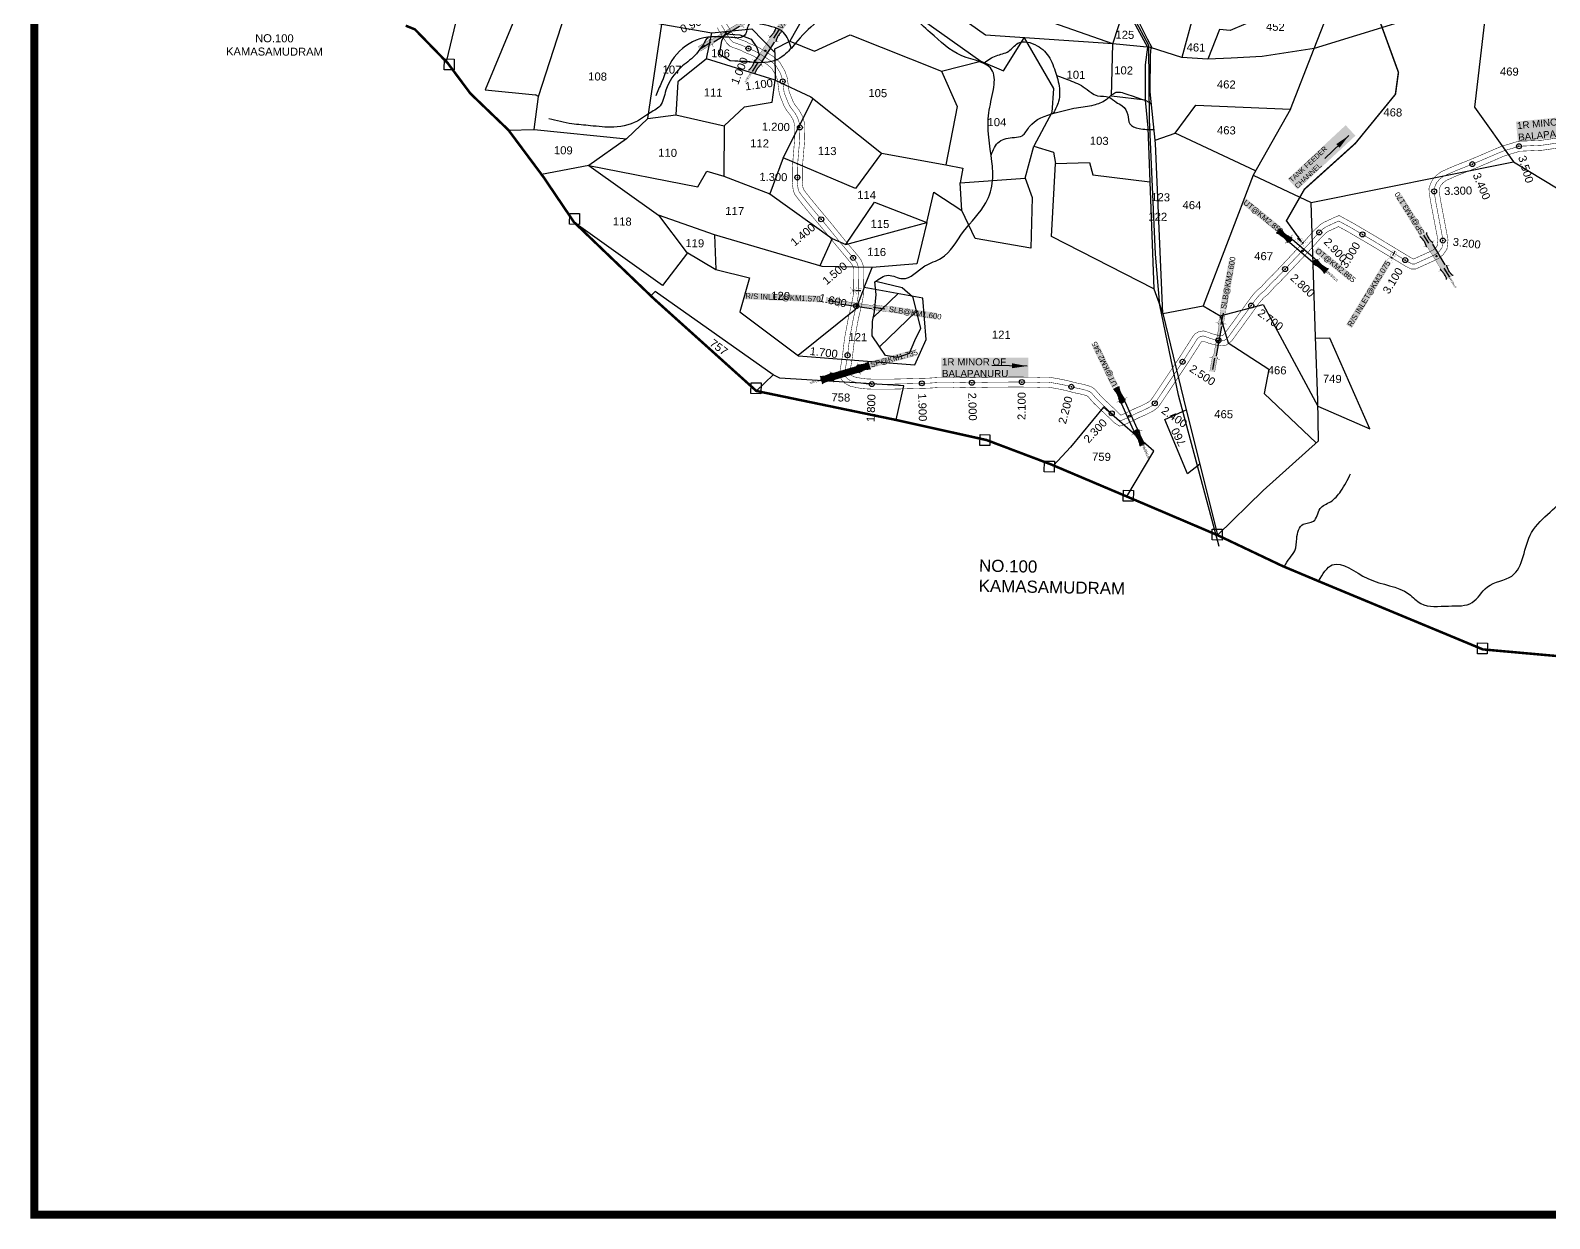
# Model space of a CAD drawing. Header units: millimetres. Extents: x 191939 to 221722, y 1607077 to 1617110.
# Drawn here: x 191939 to 194977, y 1610290 to 1612667 of the extents above; entities that cross this region are included whole.
import ezdxf
from ezdxf.enums import TextEntityAlignment as Align

# ---------------------------------------------------------------- set-up
doc = ezdxf.new("R2010")
doc.units = ezdxf.units.MM
doc.header["$LTSCALE"] = 15
doc.header["$PDMODE"] = 32
doc.header["$PDSIZE"] = 10
doc.linetypes.add('ACAD_ISO02W100', pattern=[15, 12, -3])
doc.linetypes.add('HIDDEN2', pattern=[0.1875, 0.125, -0.0625])
for name, color, linetype in [('BOUNDRY STONES', 240, 'Continuous'), ('CANAL1', 7, 'Continuous'), ('CS', 134, 'Continuous'), ('CSMark', 72, 'Continuous'), ('PAPER SIZE', 5, 'Continuous'), ('PLOTS', 7, 'Continuous'), ('PLOTS NO', 7, 'Continuous'), ('RE REMARKS', 7, 'Continuous'), ('ROADS', 1, 'Continuous'), ('STREAMS', 4, 'Continuous'), ('STRUCTURE', 5, 'Continuous'), ('TEXT', 1, 'Continuous'), ('VILLAGE BOUNDRY', 5, 'Continuous')]:
    doc.layers.add(name, color=color, linetype=linetype)
doc.styles.get("Standard").update_dxf_attribs({"font": 'arial.ttf'})
doc.dimstyles.get("Standard").update_dxf_attribs({"dimtxt": 0.18, "dimasz": 0.18, "dimexe": 0.18, "dimexo": 0.0625, "dimgap": 0.09, "dimtad": 0, "dimtih": 1, "dimtoh": 1, "dimdec": 4, "dimzin": 0, "dimdsep": 46, "dimtxsty": 'Standard', "dimcen": 0.09, "dimadec": 0, "dimazin": 0, "dimtfac": 1, "dimtdec": 4, "dimtofl": 0, "dimtmove": 0, "dimatfit": 3, "dimfxl": 1, "dimtolj": 1, "dimtzin": 0, "dimarcsym": 0})

# ---------------------------------------------------------------- blocks, each defined once
blk = doc.blocks.new('SP')
at = {"layer": 'STRUCTURE'}
h = blk.add_hatch(dxfattribs=at)
h.set_pattern_fill('DASH', color=256, scale=8, style=0)
h.set_pattern_definition([(0, (0, 0), (1, 1), [1, -1])])
edge = h.paths.add_edge_path()
edge.add_spline(control_points=[(769825.7, 1706742.1), (769825.3, 1706741.8), (769823.8, 1706740.8), (769820.9, 1706740.3), (769817, 1706739.7), (769811.4, 1706738.9), (769804, 1706739.7), (769798.4, 1706741), (769795.6, 1706741.6)], knot_values=[0, 0, 0, 0, 1.613557, 5.24513, 8.624976, 13.470124, 22.190216, 30.746377, 30.746377, 30.746377, 30.746377], degree=3, periodic=0)
edge.add_line((769795.6, 1706741.6), (769792.6, 1706739.6))
edge.add_line((769792.6, 1706739.6), (769732.6, 1706739.6))
edge.add_line((769732.6, 1706739.6), (769729.6, 1706741.6))
edge.add_spline(control_points=[(769729.6, 1706741.6), (769726.9, 1706740.9), (769721.3, 1706739.5), (769713.9, 1706738.5), (769708.3, 1706739.1), (769704.4, 1706739.6), (769701.5, 1706740), (769700, 1706741), (769699.5, 1706741.3)], knot_values=[0, 0, 0, 0, 8.556161, 17.276253, 22.121402, 25.501247, 29.13282, 30.746377, 30.746377, 30.746377, 30.746377], degree=3, periodic=0)
edge.add_line((769699.5, 1706741.3), (769699.5, 1706722.1))
edge.add_spline(control_points=[(769699.5, 1706722.1), (769700, 1706722.4), (769701.4, 1706723.4), (769704.3, 1706724), (769708.2, 1706724.5), (769713.8, 1706725.3), (769721.2, 1706724.5), (769726.8, 1706723.3), (769729.6, 1706722.6)], knot_values=[0, 0, 0, 0, 1.613557, 5.24513, 8.624976, 13.470124, 22.190216, 30.746377, 30.746377, 30.746377, 30.746377], degree=3, periodic=0)
edge.add_line((769729.6, 1706722.6), (769732.6, 1706724.6))
edge.add_line((769732.6, 1706724.6), (769792.6, 1706724.6))
edge.add_line((769792.6, 1706724.6), (769795.6, 1706722.6))
edge.add_spline(control_points=[(769795.6, 1706722.6), (769798.4, 1706723.3), (769803.9, 1706724.8), (769811.3, 1706725.8), (769817, 1706725.1), (769820.9, 1706724.7), (769823.8, 1706724.2), (769825.2, 1706723.3), (769825.7, 1706723)], knot_values=[0, 0, 0, 0, 8.556161, 17.276253, 22.121402, 25.501247, 29.13282, 30.746377, 30.746377, 30.746377, 30.746377], degree=3, periodic=0)
edge.add_line((769825.7, 1706723), (769825.7, 1706742.1))
h.paths.add_polyline_path([(769764.2, 1706732.1, -1), (769761.1, 1706732.1, -1)], flags=0)
h.paths.add_polyline_path([(769761.1, 1706732.1, 1), (769764.2, 1706732.1, 1)], flags=16)
at = {"layer": 'STRUCTURE', "const_width": 0.628}
for points in [[(769726.6, 1706747.6), (769726.6, 1706743.6), (769732.6, 1706739.6), (769792.6, 1706739.6), (769798.6, 1706743.6), (769798.6, 1706747.6)], [(769726.6, 1706716.6), (769726.6, 1706720.6), (769732.6, 1706724.6), (769792.6, 1706724.6), (769798.6, 1706720.6), (769798.6, 1706716.6)]]:
    blk.add_lwpolyline(points, dxfattribs=at)
at = {"layer": 'STRUCTURE', "color": 3}
blk.add_lwpolyline([(769732.6, 1706724.6), (769792.6, 1706724.6)], dxfattribs=at)
blk.add_lwpolyline([(769732.6, 1706724.6), (769792.6, 1706724.6)], dxfattribs=at)
at = {"layer": 'STRUCTURE', "color": 0}
blk.add_circle((769762.6, 1706732.1), 1.55, dxfattribs=at)
at = {"layer": 'STRUCTURE'}
for points in [[(769699.5, 1706741.3), (769700.9, 1706740.5), (769704.4, 1706739.6), (769707.8, 1706739.2), (769712.6, 1706738.8), (769721.3, 1706739.7), (769729.6, 1706741.6)], [(769825.7, 1706742.1), (769824.3, 1706741.3), (769820.8, 1706740.3), (769817.5, 1706739.8), (769812.7, 1706739.2), (769804, 1706739.9), (769795.6, 1706741.6)], [(769699.5, 1706722.1), (769700.9, 1706723), (769704.4, 1706724), (769707.7, 1706724.5), (769712.5, 1706725), (769721.2, 1706724.4), (769729.6, 1706722.6)], [(769825.7, 1706723), (769824.3, 1706723.8), (769820.8, 1706724.7), (769817.4, 1706725.1), (769812.6, 1706725.5), (769803.9, 1706724.6), (769795.6, 1706722.6)]]:
    blk.add_spline(points, degree=3, dxfattribs=at)
at = {"layer": 'STRUCTURE', "color": 0}
blk.add_text('STREAM', height=5, dxfattribs=at).set_placement((769684.3, 1706732.1), align=Align.MIDDLE_CENTER)
for points in [[(769727.4, 1706732.1), (769700.8, 1706732.1)], [(769824.4, 1706732.1), (769800.5, 1706732.1)]]:
    blk.add_leader(points, dimstyle='Standard', override={"dimasz": 10, "dimgap": 0.09, "dimtad": 0}, dxfattribs=at)
blk = doc.blocks.new('UT')
at = {"layer": 'STRUCTURE'}
h = blk.add_hatch(dxfattribs=at)
h.set_pattern_fill('DASH', color=150, scale=8, angle=-39.6278, style=0)
h.set_pattern_definition([(320.372247933, (-4370.464, -6260.8811), (1.40800153113, 0.132407282), [1, -1])])
h.paths.add_polyline_path([(765163, 1700681.9), (765165.6, 1700680.6), (765167.2, 1700680.3), (765169.1, 1700680), (765172.4, 1700679.6), (765176.4, 1700679.3), (765179.5, 1700679.5), (765183.1, 1700679.9), (765187.7, 1700680.9), (765188.9, 1700681.2), (765193.1, 1700682.2), (765196.1, 1700680.2), (765196.1, 1700672.2), (765193.1, 1700670.2), (765190.5, 1700670.8), (765188.1, 1700671.3), (765185.5, 1700671.8), (765183.6, 1700672.1), (765181, 1700672.5), (765180.3, 1700672.5), (765178.5, 1700672.6), (765176.7, 1700672.6), (765174.6, 1700672.5), (765172.5, 1700672.3), (765170.4, 1700672), (765168.5, 1700671.7), (765166.1, 1700671.2), (765165, 1700670.8), (765163, 1700669.7)])
h.paths.add_polyline_path([(765259.1, 1700682.2), (765256.1, 1700680.2), (765256.1, 1700672.2), (765259.1, 1700670.2), (765261.9, 1700671), (765264.4, 1700671.6), (765266.4, 1700672), (765269.1, 1700672.5), (765272.7, 1700673), (765276.1, 1700673.1), (765278.6, 1700672.9), (765281.2, 1700672.7), (765283.9, 1700672.3), (765286.4, 1700671.9), (765288, 1700671.3), (765289.2, 1700670.6), (765289.1, 1700682.7), (765287.6, 1700681.8), (765285.7, 1700681.2), (765283, 1700680.7), (765281.2, 1700680.4), (765276.7, 1700679.9), (765272.7, 1700679.9), (765268.7, 1700680.3), (765264.8, 1700681), (765261.2, 1700681.7)])
at = {"layer": 'STRUCTURE', "color": 150, "const_width": 0.628}
for points in [[(765190.1, 1700688.2), (765190.1, 1700684.2), (765196.1, 1700680.2), (765256.1, 1700680.2), (765262.1, 1700684.2), (765262.1, 1700688.2)], [(765190.1, 1700664.2), (765190.1, 1700668.2), (765196.1, 1700672.2), (765256.1, 1700672.2), (765262.1, 1700668.2), (765262.1, 1700664.2)]]:
    blk.add_lwpolyline(points, dxfattribs=at)
at = {"layer": 'STRUCTURE', "color": 150}
for points in [[(765196.1, 1700680.2), (765256.1, 1700680.2)], [(765196.1, 1700672.2), (765256.1, 1700672.2)], [(765196.1, 1700672.2), (765256.1, 1700672.2)]]:
    blk.add_lwpolyline(points, dxfattribs=at)
at = {"layer": 'STRUCTURE', "color": 0}
blk.add_circle((765226.1, 1700676.2), 1.89, dxfattribs=at)
at = {"layer": 'STRUCTURE', "color": 150}
for points in [[(765163, 1700681.9), (765164.4, 1700681.1), (765167.9, 1700680.2), (765171.2, 1700679.8), (765176.1, 1700679.4), (765184.7, 1700680.3), (765193.1, 1700682.2)], [(765163, 1700669.7), (765164.3, 1700670.6), (765167.8, 1700671.6), (765171.2, 1700672.1), (765176, 1700672.6), (765184.7, 1700672), (765193.1, 1700670.2)], [(765289.1, 1700682.7), (765287.8, 1700681.9), (765284.3, 1700680.9), (765280.9, 1700680.4), (765276.1, 1700679.8), (765267.4, 1700680.5), (765259.1, 1700682.2)], [(765289.2, 1700670.6), (765287.8, 1700671.4), (765284.2, 1700672.3), (765280.9, 1700672.7), (765276.1, 1700673.1), (765267.4, 1700672.2), (765259.1, 1700670.2)]]:
    blk.add_spline(points, degree=3, dxfattribs=at)
at = {"layer": 'STRUCTURE', "color": 0}
blk.add_text('STREAM', height=5, dxfattribs=at).set_placement((765148.2, 1700675.8), align=Align.MIDDLE_CENTER)
for points in [[(765190.9, 1700676), (765164.2, 1700675.8)], [(765289.3, 1700676.7), (765265.4, 1700676.4)]]:
    blk.add_leader(points, dimstyle='Standard', override={"dimasz": 10, "dimgap": 0.09, "dimtad": 0}, dxfattribs=at)
blk = doc.blocks.new('SLB')
at = {"layer": 'STRUCTURE'}
h = blk.add_hatch(dxfattribs=at)
h.set_pattern_fill('DOTS', color=6, scale=20, angle=320.3722, style=0)
h.set_pattern_definition([(320.372247934, (-159.4327, -72.9564), (1.2786241598, 0.5641323054), [0, -1.25])])
h.paths.add_polyline_path([(769699.5, 1706871.1), (769699.5, 1706861.1), (769729.1, 1706861.1), (769732.1, 1706863.1), (769792.1, 1706863.1), (769795.1, 1706861.1), (769824.7, 1706861.1), (769824.7, 1706871.1), (769795.1, 1706871.1), (769792.1, 1706869.1), (769732.1, 1706869.1), (769729.1, 1706871.1)])
at = {"layer": 'STRUCTURE', "color": 6, "linetype": 'ACAD_ISO02W100', "ltscale": 0.5, "const_width": 0.5}
for points in [[(769699.5, 1706871.1), (769729.1, 1706871.1)], [(769699.5, 1706861.1), (769729.1, 1706861.1)], [(769795.1, 1706871.1), (769824.7, 1706871.1)], [(769795.1, 1706861.1), (769824.7, 1706861.1)]]:
    blk.add_lwpolyline(points, dxfattribs=at)
at = {"layer": 'STRUCTURE', "color": 6, "const_width": 0.628}
for points in [[(769726.1, 1706877.1), (769726.1, 1706873.1), (769732.1, 1706869.1), (769792.1, 1706869.1), (769798.1, 1706873.1), (769798.1, 1706877.1)], [(769726.1, 1706855.1), (769726.1, 1706859.1), (769732.1, 1706863.1), (769792.1, 1706863.1), (769798.1, 1706859.1), (769798.1, 1706855.1)]]:
    blk.add_lwpolyline(points, dxfattribs=at)
at = {"layer": 'STRUCTURE', "color": 6}
blk.add_lwpolyline([(769732.1, 1706863.1), (769792.1, 1706863.1)], dxfattribs=at)
blk.add_lwpolyline([(769732.1, 1706863.1), (769792.1, 1706863.1)], dxfattribs=at)
at = {"layer": 'STRUCTURE', "color": 0}
blk.add_circle((769762.1, 1706866.1), 1.24, dxfattribs=at)
for points in [[(769703.8, 1706866), (769726.7, 1706866)], [(769818.6, 1706865.8), (769795.7, 1706865.8)]]:
    blk.add_leader(points, dimstyle='Standard', override={"dimasz": 10, "dimgap": 0.09, "dimtad": 0}, dxfattribs=at)
blk = doc.blocks.new('OT')
at = {"layer": 'STRUCTURE', "color": 190}
for points, const_width in [([(769751.4, 1706595.8), (769729.4, 1706595.8)], 0.5), ([(769775.2, 1706601.8), (769775.2, 1706597.8), (769769.2, 1706593.8), (769761.8, 1706593.8), (769754.4, 1706593.8), (769748.4, 1706597.8), (769748.4, 1706601.8)], 0.5), ([(769761.8, 1706593.8), (769761.8, 1706581)], 2.5), ([(769751.4, 1706579), (769729.4, 1706579)], 0.5), ([(769748.4, 1706573), (769748.4, 1706577), (769754.4, 1706581), (769761.8, 1706581), (769761.8, 1706581), (769761.8, 1706581), (769769.2, 1706581), (769775.2, 1706577), (769775.2, 1706573)], 0.5)]:
    blk.add_lwpolyline(points, dxfattribs=dict(at, const_width=const_width))
at = {"layer": 'STRUCTURE', "color": 0}
blk.add_circle((769761.8, 1706587.4), 1.87, dxfattribs=at)
blk.add_leader([(769732.6, 1706587.4), (769753.8, 1706587.4)], dimstyle='Standard', override={"dimasz": 10, "dimgap": 0.09, "dimtad": 0}, dxfattribs=at)

msp = doc.modelspace()

# ---------------------------------------------------------------- hatches: boundary and pattern name
at = {"layer": 'STREAMS'}
h = msp.add_hatch(dxfattribs=at)
h.set_pattern_fill('ANSI31', color=256, scale=16.1266, angle=-1.1225)
h.set_pattern_definition([(43.8775, (174688.965, 1608020.224), (-35.48904, 36.90756), [])])
h.paths.add_polyline_path([(193623.2, 1612084.6), (193622.4, 1612055.7), (193649.2, 1612016.4), (193673.7, 1612012.7), (193696.5, 1612020.4), (193707.1, 1612046.1), (193718.9, 1612070.5), (193708.9, 1612111.1), (193703.1, 1612134.8), (193629.6, 1612148.1), (193630.6, 1612138.7), (193626.9, 1612103.6)])

# ---------------------------------------------------------------- linework, layer by layer
at = {"layer": 'BOUNDRY STONES'}
for points in [[(192767, 1612609.7), (192786.8, 1612609.3), (192786.4, 1612587.7), (192766.5, 1612588.1)], [(193017.6, 1612300.7), (193037.5, 1612300.4), (193037.1, 1612278.8), (193017.2, 1612279.1)], [(193380.6, 1611962), (193400.5, 1611961.6), (193400.1, 1611940), (193380.2, 1611940.4)], [(193838.2, 1611858.4), (193858.1, 1611858), (193857.6, 1611836.4), (193837.7, 1611836.8)], [(193967, 1611805.3), (193986.9, 1611804.9), (193986.5, 1611783.3), (193966.6, 1611783.7)], [(194125, 1611747), (194144.9, 1611746.6), (194144.5, 1611725), (194124.6, 1611725.4)], [(194302.8, 1611669.5), (194322.7, 1611669.1), (194322.3, 1611647.5), (194302.4, 1611647.9)], [(194833.3, 1611441.5), (194853.2, 1611441.1), (194852.7, 1611419.5), (194832.8, 1611419.9)]]:
    msp.add_lwpolyline(points, close=True, dxfattribs=at)
at = {"layer": 'CANAL1', "color": 200, "const_width": 1}
for points in [[(193312.5, 1612672.4), (193322.2, 1612656.1), (193325, 1612651.9), (193331.6, 1612641.5), (193337.5, 1612635.6), (193342.6, 1612633.2), (193359.8, 1612627), (193362, 1612626), (193367.8, 1612622.6), (193383.8, 1612616.3), (193396.5, 1612608.8), (193411.7, 1612599.2), (193421.7, 1612590.8), (193429.8, 1612576.9), (193433.2, 1612567.3), (193436.9, 1612539.4), (193446.2, 1612516), (193450.5, 1612508.3), (193459.6, 1612496.4), (193464.2, 1612488.2), (193466.4, 1612481.7), (193467.9, 1612475.2), (193467.8, 1612469.5), (193467.6, 1612451.6), (193466.8, 1612440.2), (193464.9, 1612417.2), (193462.9, 1612391.9), (193462.9, 1612377.5), (193462.7, 1612361.9), (193464.6, 1612347.9), (193467.2, 1612339.6), (193474.2, 1612330.2), (193481.7, 1612320.5), (193496.4, 1612302.4), (193522.9, 1612270.7), (193550.7, 1612236.6), (193579.1, 1612202.6), (193583.2, 1612196.9), (193585.8, 1612189.5), (193585.9, 1612182), (193585.4, 1612149), (193584.6, 1612136.2), (193581.5, 1612120.1), (193575.3, 1612093.4), (193567.3, 1612050.6), (193563.2, 1612015.9), (193559.2, 1611991.9), (193558, 1611984.1), (193558.1, 1611975.2), (193561.5, 1611967.9), (193568, 1611960.9), (193578.8, 1611955.1), (193593, 1611952), (193600.6, 1611950.8), (193609.3, 1611949.8), (193626.8, 1611949.1), (193658.2, 1611949.1), (193736.2, 1611951.2), (193753.6, 1611952.4), (193785.7, 1611952.7), (193813.3, 1611951.9), (193860.4, 1611953.2), (193871.7, 1611953.1), (193907.9, 1611953.5), (193931.4, 1611953.3), (193954, 1611953), (193974.9, 1611953.1), (193990.3, 1611950.6), (194007.2, 1611947.1), (194027, 1611942), (194037.3, 1611939.9), (194047, 1611937.5), (194052.1, 1611935.7), (194055, 1611933.6), (194059, 1611928.8), (194065.8, 1611921.2), (194074.9, 1611912.3), (194098.8, 1611889.8), (194107, 1611881.8), (194117.4, 1611875.2), (194126.3, 1611878), (194135.2, 1611881.9), (194142.5, 1611885.4), (194156.9, 1611892.6), (194167.3, 1611897), (194179.6, 1611903), (194186.8, 1611907), (194192.6, 1611911.9), (194194.1, 1611912.6), (194202.1, 1611924.2), (194223.5, 1611956.2), (194255.3, 1612003.9), (194280.7, 1612043.6), (194281.1, 1612044.1), (194282.7, 1612045.1), (194283.8, 1612045.3), (194289.9, 1612043.3), (194296.5, 1612040.8), (194310.9, 1612037.2), (194322.1, 1612035.7), (194331.1, 1612037.5), (194337.2, 1612042.1), (194341.7, 1612046.1), (194344.1, 1612049.2), (194392.3, 1612115.5), (194396.3, 1612121.2), (194401.4, 1612127.3), (194406.4, 1612132.7), (194414.8, 1612139.5), (194426, 1612152.1), (194431.9, 1612158.1), (194437.2, 1612163), (194466.2, 1612193.6), (194503.8, 1612233.6), (194520.7, 1612252.7), (194530.8, 1612262.2), (194535, 1612265.1), (194554, 1612273.8), (194555.2, 1612274.3), (194573.6, 1612264.3), (194621.8, 1612236), (194689.2, 1612195.2), (194700.7, 1612189.4), (194710, 1612189.7), (194747.4, 1612206.7), (194754.5, 1612210.2), (194764, 1612217.7), (194772, 1612228.9), (194774.1, 1612247.6), (194773.5, 1612253.3), (194772.4, 1612257.2), (194759.9, 1612323.2), (194756.4, 1612344.4), (194756.3, 1612348.2), (194758.2, 1612353.5), (194760.1, 1612357.2), (194764.2, 1612361.7), (194770.3, 1612366.5), (194791.4, 1612376), (194824.3, 1612389), (194862.4, 1612405.1), (194883.9, 1612414.4), (194889.3, 1612416.4), (194917.9, 1612425.1), (194963.2, 1612427.1), (195000.4, 1612432.5)], [(193329.5, 1612682.9), (193339.1, 1612666.7), (193341.7, 1612662.8), (193347.3, 1612654), (193349.1, 1612652.2), (193350.2, 1612651.7), (193367.2, 1612645.6), (193371.1, 1612643.9), (193376.6, 1612640.7), (193392.6, 1612634.3), (193407, 1612625.9), (193423.6, 1612615.3), (193437.2, 1612603.9), (193448.1, 1612585.3), (193452.7, 1612572), (193456.4, 1612544.5), (193464.4, 1612524.6), (193467.3, 1612519.2), (193476.3, 1612507.4), (193482.5, 1612496.4), (193485.6, 1612487.2), (193488, 1612477.3), (193487.8, 1612469.2), (193487.6, 1612450.9), (193486.8, 1612438.8), (193484.9, 1612415.6), (193482.9, 1612391.1), (193482.9, 1612377.3), (193482.7, 1612363.1), (193484.2, 1612352.4), (193485.3, 1612348.8), (193490.1, 1612342.3), (193497.3, 1612333), (193511.9, 1612315.2), (193538.4, 1612283.5), (193566.1, 1612249.3), (193595, 1612214.9), (193601.1, 1612206.3), (193605.8, 1612193), (193605.9, 1612181.9), (193605.4, 1612148.2), (193604.5, 1612133.7), (193601.1, 1612115.9), (193594.8, 1612089.3), (193587.1, 1612047.6), (193583, 1612013.1), (193578.9, 1611988.8), (193578, 1611982.7), (193578, 1611979.7), (193578.2, 1611979.3), (193580.4, 1611977), (193585.9, 1611974), (193596.6, 1611971.7), (193603.3, 1611970.6), (193610.9, 1611969.7), (193627.1, 1611969.1), (193657.9, 1611969.1), (193735.2, 1611971.2), (193752.8, 1611972.4), (193785.9, 1611972.7), (193813.4, 1611971.9), (193860.2, 1611973.2), (193871.7, 1611973.1), (193907.8, 1611973.5), (193931.6, 1611973.3), (193954.1, 1611973), (193976.5, 1611973.1), (193994, 1611970.2), (194011.7, 1611966.6), (194031.5, 1611961.5), (194041.8, 1611959.5), (194052.7, 1611956.7), (194061.5, 1611953.6), (194068.8, 1611948.3), (194074.1, 1611941.9), (194080.3, 1611935.1), (194088.8, 1611926.7), (194112.6, 1611904.3), (194119.4, 1611897.6), (194120.1, 1611897.2), (194126.8, 1611900.1), (194133.7, 1611903.4), (194148.5, 1611910.7), (194159, 1611915.2), (194170.3, 1611920.7), (194175.4, 1611923.6), (194180, 1611927.4), (194185.6, 1611935.5), (194206.8, 1611967.3), (194238.6, 1612014.8), (194264.5, 1612055.4), (194267.8, 1612059.5), (194274, 1612063.2), (194275.8, 1612064.2), (194285.3, 1612065.8), (194296.6, 1612062.2), (194302.6, 1612059.9), (194314.6, 1612056.8), (194321.5, 1612055.9), (194322.6, 1612056.2), (194324.5, 1612057.6), (194327.1, 1612059.9), (194328, 1612061.1), (194376.1, 1612127.2), (194380.5, 1612133.4), (194386.4, 1612140.5), (194392.7, 1612147.3), (194400.9, 1612153.9), (194411.4, 1612165.8), (194418, 1612172.5), (194423.2, 1612177.2), (194451.6, 1612207.3), (194489, 1612247.1), (194506.3, 1612266.7), (194518.2, 1612277.8), (194525.1, 1612282.5), (194545.9, 1612292.1), (194556.3, 1612296.5), (194583.4, 1612281.8), (194632.1, 1612253.2), (194698.9, 1612212.7), (194705.1, 1612209.5), (194705.3, 1612209.5), (194738.9, 1612224.7), (194743.8, 1612227.2), (194749.4, 1612231.6), (194752.7, 1612236.3), (194754, 1612247.6), (194753.7, 1612249.7), (194752.9, 1612252.9), (194740.2, 1612319.7), (194736.4, 1612342.5), (194736.2, 1612351.5), (194739.9, 1612361.6), (194743.6, 1612368.7), (194750.5, 1612376.3), (194759.8, 1612383.7), (194783.6, 1612394.4), (194816.7, 1612407.5), (194854.5, 1612423.5), (194876.3, 1612432.9), (194882.7, 1612435.4), (194914.6, 1612444.9), (194961.3, 1612447), (194998, 1612452.3)]]:
    msp.add_lwpolyline(points, dxfattribs=at)
at = {"layer": 'CANAL1', "color": 1, "linetype": 'HIDDEN2', "ltscale": 4}
for points, const_width in [([(193321, 1612677.7), (193330.6, 1612661.4), (193333.3, 1612657.3), (193339.4, 1612647.8), (193343.3, 1612643.9), (193346.4, 1612642.5), (193363.5, 1612636.3), (193366.6, 1612635), (193372.2, 1612631.6), (193388.2, 1612625.3), (193401.8, 1612617.4), (193417.6, 1612607.2), (193429.4, 1612597.3), (193439, 1612581.1), (193442.9, 1612569.6), (193446.6, 1612542), (193455.3, 1612520.3), (193458.9, 1612513.7), (193467.9, 1612501.9), (193473.3, 1612492.3), (193476, 1612484.4), (193477.9, 1612476.3), (193477.8, 1612469.3), (193477.6, 1612451.3), (193476.8, 1612439.5), (193474.9, 1612416.4), (193472.9, 1612391.5), (193472.9, 1612377.4), (193472.7, 1612362.5), (193474.4, 1612350.2), (193476.3, 1612344.2), (193482.1, 1612336.2), (193489.5, 1612326.7), (193504.1, 1612308.8), (193530.6, 1612277.1), (193558.4, 1612242.9), (193587.1, 1612208.8), (193592.2, 1612201.6), (193595.8, 1612191.2), (193595.9, 1612182), (193595.4, 1612148.6), (193594.5, 1612134.9), (193591.3, 1612118), (193585.1, 1612091.3), (193577.2, 1612049.1), (193573.1, 1612014.5), (193569.1, 1611990.3), (193568, 1611983.4), (193568.1, 1611977.4), (193569.8, 1611973.6), (193574.2, 1611969), (193582.4, 1611964.5), (193594.8, 1611961.8), (193602, 1611960.7), (193610.1, 1611959.7), (193627, 1611959.1), (193658, 1611959.1), (193735.7, 1611961.2), (193753.2, 1611962.4), (193785.8, 1611962.7), (193813.3, 1611961.9), (193860.3, 1611963.2), (193871.7, 1611963.1), (193907.9, 1611963.5), (193931.5, 1611963.3), (193954.1, 1611963), (193975.7, 1611963.1), (193992.2, 1611960.4), (194009.5, 1611956.9), (194029.2, 1611951.8), (194039.5, 1611949.7), (194049.8, 1611947.1), (194056.8, 1611944.7), (194061.9, 1611940.9), (194066.5, 1611935.3), (194073, 1611928.1), (194081.9, 1611919.5), (194105.7, 1611897), (194113.2, 1611889.7), (194118.9, 1611886.2), (194122.7, 1611887.4), (194131, 1611891), (194138.1, 1611894.4), (194152.7, 1611901.7), (194163.1, 1611906.1), (194174.9, 1611911.9), (194181.1, 1611915.3), (194187, 1611920.3), (194187.3, 1611920.4), (194193.9, 1611929.9), (194215.2, 1611961.7), (194246.9, 1612009.3), (194272.6, 1612049.5), (194274.5, 1612051.8), (194279, 1612054.5), (194279.2, 1612054.7), (194284.6, 1612055.6), (194293.3, 1612052.8), (194299.6, 1612050.3), (194312.8, 1612047), (194321.8, 1612045.8), (194326.9, 1612046.8), (194330.8, 1612049.9), (194334.4, 1612053), (194336, 1612055.1), (194384.2, 1612121.3), (194388.4, 1612127.3), (194393.9, 1612133.9), (194399.6, 1612140), (194407.8, 1612146.7), (194418.7, 1612159), (194425, 1612165.3), (194430.2, 1612170.1), (194458.9, 1612200.5), (194496.4, 1612240.4), (194513.5, 1612259.7), (194524.5, 1612270), (194530.1, 1612273.8), (194549.9, 1612283), (194555.8, 1612285.4), (194578.5, 1612273.1), (194627, 1612244.6), (194694, 1612203.9), (194702.9, 1612199.4), (194707.7, 1612199.6), (194743.2, 1612215.7), (194749.1, 1612218.7), (194756.7, 1612224.6), (194762.3, 1612232.6), (194764, 1612247.6), (194763.6, 1612251.5), (194762.7, 1612255.1), (194750.1, 1612321.5), (194746.4, 1612343.4), (194746.3, 1612349.9), (194749.1, 1612357.6), (194751.9, 1612363), (194757.3, 1612369), (194765, 1612375.1), (194787.5, 1612385.2), (194820.5, 1612398.3), (194858.4, 1612414.3), (194880.1, 1612423.6), (194886, 1612425.9), (194916.3, 1612435), (194962.3, 1612437.1), (194999.2, 1612442.4)], 1), ([(194479.6, 1612246.3), (194451, 1612286), (194487, 1612349), (194589, 1612441), (194669, 1612539), (194675, 1612583), (194634, 1612695.5)], 3)]:
    msp.add_lwpolyline(points, dxfattribs=dict(at, const_width=const_width))
at = {"layer": 'CS'}
for p in [(193375.1, 1612630.5), (193443.6, 1612564.7), (193477.9, 1612472.6), (194916.1, 1612435), (194822.8, 1612399.3), (193472.9, 1612372.8), (194746.4, 1612344.8), (193520.8, 1612288.9), (194516.6, 1612262.6), (194602.9, 1612258.7), (194763.9, 1612246.4), (193584.5, 1612211.8), (194448.4, 1612189.4), (194688.6, 1612207.2), (193590.7, 1612115.4), (194380.5, 1612116.3), (194315.1, 1612046.7), (193573.4, 1612017), (194243.3, 1612003.9), (193622, 1611959.3), (193722, 1611960.8), (193821.9, 1611962.1), (193921.9, 1611963.4), (194020.9, 1611953.9), (194187.6, 1611920.9), (194101.7, 1611900.8)]:
    msp.add_point(p, dxfattribs=at)
at = {"layer": 'PAPER SIZE', "color": 5, "const_width": 16}
msp.add_lwpolyline([(191947.1, 1616708.1), (198356.8, 1616708.1), (198356.8, 1610298.2), (191947.1, 1610298.2)], close=True, dxfattribs=at)
at = {"layer": 'PLOTS'}
for points in [[(194178.1, 1613388.3), (194145.1, 1613125.6), (194140.7, 1613093.6), (194135.7, 1613036.6), (194141.2, 1612970.7), (194134.9, 1612859.9), (194132.5, 1612822.3), (194125.8, 1612743.7), (194172.3, 1612649.7), (194182.3, 1612631.4)], [(194188.2, 1612447.2), (194228.8, 1612461), (194270, 1612517.2), (194459.3, 1612509.3), (194506.7, 1612630.4), (194540.7, 1612717), (194608, 1612837.3), (194509.4, 1612882.2), (194541, 1612971.6), (194621.4, 1613187.7), (194625.3, 1613193.8)], [(194293.1, 1613003.8), (194281.2, 1612930.5), (194334.4, 1612879.6), (194418, 1612830.7), (194404.6, 1612791.4), (194402, 1612783.9), (194393.3, 1612769.5), (194369.6, 1612680.2), (194338.2, 1612666.3), (194316.9, 1612668.8), (194293.9, 1612609.3)], [(192848, 1612926.9), (192770.9, 1612604.2)], [(193308.7, 1612899.3), (193520, 1612755.5), (193683.9, 1612715.8), (193839.7, 1612605), (193884.9, 1612586.2), (193926.8, 1612651.7), (193984.9, 1612550.4), (193981.8, 1612502.6), (193946, 1612435.4), (193985.1, 1612422.9), (193989.5, 1612400.5), (194057.1, 1612402.6), (194063.9, 1612378.2), (194177.6, 1612364.2)], [(194103.9, 1612639.7), (193957.5, 1612691.5), (193807.5, 1612811.5), (193645.7, 1612871.4), (193641.5, 1612852), (193625, 1612801.1)], [(192964.8, 1612828.1), (192848.9, 1612548.1), (192949.2, 1612537.9)], [(192946.8, 1612468.3), (192955.4, 1612534.7), (193015.8, 1612722.2), (193028.9, 1612793)], [(194250.6, 1612802.9), (194267.6, 1612793.1), (194275.7, 1612771.9), (194273.8, 1612731.5), (194241.6, 1612612.5)], [(194853.9, 1612737.6), (194506.7, 1612630.4), (194402.8, 1612614.4), (194340.4, 1612611.4), (194293.9, 1612609.3), (194241.6, 1612612.5), (194178.9, 1612632.4), (194103.9, 1612639.7), (193849.4, 1612656.9), (193698.7, 1612764.4)], [(193520, 1612755.5), (193458.1, 1612645.4)], [(194853.9, 1612737.6), (194850.9, 1612718.5), (194827.1, 1612513), (194905.1, 1612404.1)], [(193015.8, 1612722.2), (193201.9, 1612679.2), (193302, 1612661.9), (193381.9, 1612670.2), (193428.1, 1612622.5), (193428.6, 1612567.3), (193291.5, 1612609.9), (193302, 1612661.9)], [(194168.5, 1612527.4), (194100.9, 1612535.1), (194103.9, 1612639.7), (194128.3, 1612715.5)], [(194128.3, 1612715.5), (194173.2, 1612633), (194168.6, 1612598.2), (194168.5, 1612527.4), (194173.7, 1612471.6), (194177.6, 1612364.2), (194185.6, 1612150), (194204.1, 1612100.8), (194250.3, 1611907.8), (194278.7, 1611796.7), (194313, 1611657.3), (194404.2, 1611746.4), (194515.1, 1611846.1), (194513.7, 1611927.4), (194509.3, 1612054.1), (194500.6, 1612322.8), (194905.1, 1612404.1), (195023.3, 1612332.7), (195208.5, 1612221.6), (195245.6, 1612199.3), (195317.5, 1612409), (195341.8, 1612458.5), (195384.7, 1612546.2), (195403, 1612708.1)], [(193174, 1612490.3), (193201.9, 1612679.2)], [(193428.1, 1612622.5), (193428.1, 1612630), (193458.1, 1612645.4), (193507.1, 1612625), (193578.7, 1612658.1), (193761, 1612585), (193839.7, 1612605)], [(193291.5, 1612609.9), (193233.6, 1612564.2), (193229.9, 1612497.8)], [(194204.1, 1612100.8), (194188.9, 1612440.5), (194178.3, 1612543.8), (194179, 1612616.6), (194180.5, 1612632.3)], [(193761, 1612585), (193792.8, 1612514.3), (193769.7, 1612397.6)], [(192895.1, 1612467.5), (192946.8, 1612468.3), (193131, 1612450.2), (193174, 1612490.3), (193229.9, 1612497.8), (193326.8, 1612475.9), (193367.5, 1612514), (193422.8, 1612523), (193428.6, 1612567.3), (193500.1, 1612534.1), (193640.9, 1612421.4), (193769.7, 1612397.6), (193803.9, 1612391.3), (193798.5, 1612362.1), (193928.2, 1612371.2), (193946, 1612435.4)], [(192955.4, 1612534.7), (192949.2, 1612537.9)], [(193444.7, 1612412), (193504.5, 1612530.6)], [(194459.3, 1612509.3), (194384.3, 1612377.5), (194500.6, 1612322.8)], [(193326.8, 1612475.9), (193325.6, 1612375.2)], [(194389.2, 1612386.1), (194228.8, 1612461)], [(193131, 1612450.2), (193055.8, 1612396.5), (192961.2, 1612378.6)], [(193640.9, 1612421.4), (193589.4, 1612350.4), (193444.7, 1612412), (193417.8, 1612339.6)], [(194185.6, 1612150), (193981.4, 1612254.6), (193989.5, 1612400.5)], [(193055.8, 1612396.5), (193195, 1612297.4), (193250.5, 1612223.6), (193309.8, 1612188.2), (193377.4, 1612171.8), (193357.7, 1612103.9), (193475.5, 1612015.8), (193708.1, 1611998), (193730.4, 1612048.6), (193723.6, 1612131.2), (193606.8, 1612152.2), (193589.8, 1612109.2), (193474.3, 1612016.7)], [(193055.8, 1612396.5), (193273.7, 1612353.8), (193291.6, 1612385), (193325.6, 1612375.2), (193417.8, 1612339.6), (193542.4, 1612250.2), (193518.1, 1612195.6)], [(193928.2, 1612371.2), (193942.3, 1612332.6), (193939.6, 1612231.5), (193828.4, 1612250.4), (193801.7, 1612306.7), (193798.5, 1612362.1)], [(194384.3, 1612377.5), (194284.4, 1612115.7)], [(193569.8, 1612238.2), (193627.5, 1612323.1), (193731.8, 1612282.5), (193746.2, 1612343), (193801.7, 1612306.7)], [(193253.5, 1612221.9), (193203, 1612156.2), (193026.1, 1612283.4)], [(193606.8, 1612152.2), (193622.7, 1612192.4), (193522.8, 1612194.2), (193307.5, 1612258.1), (193195, 1612297.4)], [(193542.4, 1612250.2), (193569.8, 1612238.2), (193731.8, 1612282.5), (193712.2, 1612199.9), (193622.7, 1612192.4)], [(193307.5, 1612258.1), (193309.8, 1612188.2)], [(193670.4, 1611887.6), (193685.6, 1611955.9), (193437.8, 1611971), (193424.6, 1611978.1), (193188.3, 1612144.8), (193179.9, 1612136)], [(194204.1, 1612100.8), (194284.4, 1612115.7), (194318.6, 1612096), (194334.7, 1612041.8), (194416, 1611988.9), (194406.2, 1611940.3), (194510.4, 1611841.9)], [(194318.6, 1612096), (194404.7, 1612118.7), (194513.9, 1611915.5), (194618.1, 1611869.7), (194537.6, 1612051.3), (194509.5, 1612050.4)], [(193424.6, 1611978.1), (193390.9, 1611945.6)], [(194131.8, 1611734.5), (194185.8, 1611825), (194085.4, 1611913.4), (194019.3, 1611833.2), (193985.4, 1611796.5)], [(194278.1, 1611799.2), (194253.4, 1611780), (194207.8, 1611888.6), (194250.3, 1611907.8)]]:
    msp.add_lwpolyline(points, dxfattribs=at)
at = {"layer": 'ROADS'}
msp.add_lwpolyline([(194316.7, 1611634.3), (194235.1, 1611937), (194197.9, 1612117.3), (194189.4, 1612219), (194177.5, 1612488.5), (194175.9, 1612636.5), (194125.8, 1612730.3)], dxfattribs=at)
at = {"layer": 'STREAMS'}
for points in [[(193370.1, 1612604.5), (193338.8, 1612605.9), (193316.9, 1612618.8), (193321.6, 1612645.9), (193328.7, 1612659.7), (193358.2, 1612657.6), (193380.7, 1612649.3), (193391.8, 1612632.8), (193396.3, 1612618.2), (193386, 1612602.8), (193338.8, 1612605.9)], [(193629.7, 1612165), (193682.7, 1612152.6), (193703.1, 1612134.8), (193708.9, 1612111.1), (193718.9, 1612070.5), (193707.1, 1612046.1), (193696.5, 1612020.4), (193673.7, 1612012.7), (193649.2, 1612016.4), (193622.4, 1612055.7), (193623.2, 1612084.6), (193626.9, 1612103.6), (193630.6, 1612138.7), (193627.8, 1612163.6)]]:
    msp.add_lwpolyline(points, dxfattribs=at)
for points in [[(193627.8, 1612163.6), (193654.9, 1612176.9), (193683.4, 1612170.2), (193728.2, 1612195.7), (193760.7, 1612211.1), (193805.3, 1612264.4), (193850, 1612322.2), (193863.4, 1612366.7), (193861.9, 1612404.4), (193855.7, 1612501.6), (193865.2, 1612548.6), (193863.4, 1612585.4), (193802.1, 1612616), (193738.7, 1612662.5), (193709.6, 1612697.5), (193706.7, 1612731.4), (193660.7, 1612761.1), (193588.9, 1612788.2), (193547, 1612809.3), (193496.4, 1612822.5), (193472.2, 1612836.4), (193444.4, 1612860.3), (193407.5, 1612884.3)], [(193593.5, 1612785.9), (193567.5, 1612758), (193540.2, 1612742), (193532.2, 1612707.9), (193511.5, 1612683.8), (193468.9, 1612640.9), (193446.4, 1612617.1), (193428.3, 1612606.6), (193370.1, 1612604.5)], [(193460.8, 1612631.3), (193445.5, 1612662.4), (193403.5, 1612678.5), (193375.9, 1612678.5), (193368.1, 1612657.2), (193349.6, 1612651.4)], [(193293, 1612652.8), (193267.5, 1612616.1), (193240, 1612592.6), (193210.1, 1612547), (193198.4, 1612515.8), (193175.5, 1612500.2), (193159.1, 1612488.9), (193105.8, 1612473.3), (193059, 1612476.1), (193022.1, 1612479.9), (192976.1, 1612490)], [(193352.2, 1612651.6), (193318.6, 1612653.8), (193285.9, 1612651.6), (193231.8, 1612619.4), (193201.2, 1612562.6), (193189.6, 1612535.7)], [(193846.4, 1612602.2), (193870.4, 1612616), (193895.6, 1612625.2), (193913.8, 1612640.9), (193952.3, 1612636.2), (193977.6, 1612611.5), (193985.4, 1612593.9), (193995.7, 1612559.7), (193995.4, 1612524.7), (193984.6, 1612500.8)], [(193991.5, 1612576.3), (194013, 1612568.4), (194044.7, 1612554.1), (194060.5, 1612542.5), (194073.2, 1612536), (194096.2, 1612533.2), (194110.4, 1612523.2), (194122.4, 1612516), (194133.7, 1612497.8), (194137.6, 1612480.2), (194156.2, 1612470.5), (194186, 1612468.8)], [(193860.3, 1612417.2), (193876.7, 1612444.2), (193906.9, 1612452.8), (193922.3, 1612456.2), (193936.8, 1612473.7), (193988.3, 1612501.8), (194031, 1612511.9), (194066.2, 1612517.8), (194090.2, 1612528.3), (194108, 1612542), (194134.1, 1612538.7), (194177.2, 1612519.2), (194177, 1612519.2)], [(194515.1, 1611565.2), (194542.8, 1611597.9), (194613.8, 1611570.3), (194696.2, 1611539.2), (194719.7, 1611520.6), (194775.4, 1611515.5), (194822.7, 1611522.5), (194852.8, 1611553.7), (194901.6, 1611575.5), (194941.4, 1611662.8), (195010.4, 1611743), (195026.8, 1611825.6), (195068.5, 1611867.3), (195089.2, 1611934), (195122.9, 1611975.9), (195155.4, 1612031.3), (195184.3, 1612056.8), (195197.6, 1612070.2)], [(194446.5, 1611594), (194457.8, 1611611.5), (194467.7, 1611626), (194471.6, 1611650.4), (194484.7, 1611679.1), (194505.2, 1611684.9), (194518.2, 1611710.2), (194539, 1611724), (194559.9, 1611745.2), (194579.3, 1611780)]]:
    msp.add_spline(points, degree=3, dxfattribs=at)
at = {"layer": 'VILLAGE BOUNDRY', "linetype": 'Continuous'}
msp.add_lwpolyline([(195021.5, 1611412.8, 5, 5, 0), (194843.8, 1611428.7, 5, 5, 0), (194515.1, 1611565.2, 5, 5, 0), (194443, 1611595.5, 5, 5, 0), (194313, 1611657.3, 5, 5, 0), (194131.8, 1611734.5, 5, 5, 0), (193979.5, 1611799, 5, 5, 0), (193851.4, 1611847.4, 5, 5, 0), (193670.4, 1611887.6, 5, 5, 0), (193390.9, 1611945.6, 5, 5, 0), (193186.6, 1612129.5, 5, 5, 0), (193026.1, 1612283.4, 5, 5, 0), (192965.5, 1612373, 5, 5, 0), (192895.1, 1612467.5, 5, 5, 0), (192819, 1612540.6, 5, 5, 0), (192773.9, 1612601.1, 5, 5, 0), (192708.1, 1612668.8, 5, 5, 0), (192689.8, 1612676.2, 5, 5, 0)], format="xyseb", dxfattribs=at)

# ---------------------------------------------------------------- block references
at = {"layer": 'STRUCTURE', "color": 0}
for name, p, rotation in [('SLB', (428419.9, -244932.7, 100), 31.48719567509719), ('UT', (1882008.1, 2406032.7, 100), 139.4177163942957), ('SLB', (-816039.2, 35231.7, 100), 351.6442426488853), ('SLB', (1735774.7, 549114, 100), 79.68576770623048), ('UT', (2059004.8, 1623676.4, 100), 114.5875180785039)]:
    msp.add_blockref(name, p, dxfattribs=dict(at, rotation=rotation))
for name, p, xscale, yscale, zscale, rotation in [('SP', (1008275.2, 355847.1, 80), 0.8, 0.8, 0.8, 57.23454742744194), ('OT', (-654725.1, 1218430.8), 0.5000000000865421, 0.5000000000865421, 0.5000000000865421, 319.156882144619), ('SP', (1680707, 1800457.6, 100), 0.8000000000000003, 0.8000000000000003, 0.8000000000000003, 121.4959353969719), ('OT', (-357561.3, 2368052.3), 0.4999999999999998, 0.4999999999999998, 0.4999999999999998, 240.4300433709902), ('OT', (589979.3, 2460152.5), 0.5000000000181063, 0.5000000000181063, 0.5000000000181063, 179.2245378336912), ('SP', (-13262.2, 128499.3, 80), 0.8000000000000004, 0.8000000000000004, 0.8000000000000004, 16.33894284554745)]:
    msp.add_blockref(name, p, dxfattribs=dict(at, xscale=xscale, yscale=yscale, zscale=zscale, rotation=rotation))

# ---------------------------------------------------------------- texts
at = {"layer": 'CSMark', "color": 1}
for s, rotation, p in [('0.900', 24.2277, (193290.8, 1612691.1)), ('1.000', 68.3183, (193367.7, 1612611.9)), ('1.100', 7.5754, (193423.8, 1612562)), ('1.200', 358.4604, (193457.9, 1612473.2)), ('1.300', 359.0977, (193452.9, 1612373.1)), ('1.400', 39.8955, (193505.4, 1612276.1)), ('3.000', 59.5827, (194592.8, 1612241.5)), ('1.500', 39.9734, (193569.2, 1612199)), ('3.100', 58.7707, (194678.2, 1612190.1)), ('1.600', 346.8366, (193571.2, 1612120)), ('1.700', 353.3651, (193553.6, 1612019.3)), ('2.100', 89.3915, (193921.7, 1611943.4)), ('1.800', 87.9733, (193621.3, 1611939.3)), ('2.200', 75.5643, (194016, 1611934.5)), ('2.300', 46.7142, (194088, 1611886.2))]:
    msp.add_text(s, height=16, rotation=rotation, dxfattribs=at).set_placement(p, align=Align.MIDDLE_RIGHT)
for s, rotation, p in [('3.500', 286.7442, (194921.9, 1612415.8)), ('3.400', 292.8668, (194830.6, 1612380.9)), ('3.300', 1.4524, (194766.4, 1612345.3)), ('2.900', 312.9733, (194530.2, 1612248)), ('3.200', 353.6561, (194783.8, 1612244.2)), ('2.800', 316.6554, (194463, 1612175.7)), ('2.700', 323.9846, (194396.7, 1612104.6)), ('2.500', 326.2699, (194260, 1611992.8)), ('1.900', 271.519, (193722.5, 1611940.8)), ('2.000', 271.5622, (193822.5, 1611942.1)), ('2.400', 325.1136, (194204, 1611909.5))]:
    msp.add_text(s, height=16, rotation=rotation, dxfattribs=at).set_placement(p, align=Align.MIDDLE_LEFT)
at = {"layer": 'PLOTS NO'}
for s, rotation, p in [('452', 358.8775, (194428.9, 1612674)), ('125', 358.8775, (194127.9, 1612658)), ('461', 358.8775, (194270.2, 1612632.7)), ('106', 358.8775, (193319.2, 1612621)), ('108', 358.8775, (193073.4, 1612574.6)), ('107', 358.8775, (193222.2, 1612588.4)), ('101', 358.8775, (194030.1, 1612578)), ('102', 358.8775, (194125.4, 1612586.8)), ('469', 358.8775, (194896.8, 1612584.5)), ('111', 358.8775, (193304.6, 1612542.5)), ('105', 358.8775, (193633.8, 1612541.4)), ('462', 358.8775, (194330.8, 1612558.7)), ('104', 358.8775, (193872, 1612483.2)), ('468', 358.8775, (194663.8, 1612502.8)), ('463', 358.8775, (194330.9, 1612467)), ('109', 358.8775, (193004.9, 1612427)), ('110', 358.8775, (193213.5, 1612422)), ('112', 358.8775, (193397.4, 1612440.9)), ('113', 358.8775, (193532.5, 1612425.7)), ('103', 358.8775, (194076.6, 1612446)), ('114', 358.8775, (193611.5, 1612337.7)), ('123', 358.8775, (194199.5, 1612333.1)), ('117', 358.8775, (193347.7, 1612305.5)), ('464', 358.8775, (194262.1, 1612317.3)), ('118', 358.8775, (193122.8, 1612284.6)), ('115', 358.8775, (193638.1, 1612279.7)), ('122', 358.8775, (194193.7, 1612294.2)), ('119', 358.8775, (193267.8, 1612241.1)), ('116', 358.8775, (193631.6, 1612223.8)), ('467', 358.8775, (194405.4, 1612215.3)), ('120', 358.8775, (193439.5, 1612135.8)), ('121', 358.8775, (193880.8, 1612058.1)), ('757', 323.6351, (193315.8, 1612033.1)), ('121', 358.8775, (193593.9, 1612053.2)), ('466', 358.8775, (194432.4, 1611987)), ('749', 358.8775, (194542.7, 1611969.9)), ('758', 358.8775, (193559.9, 1611932.6)), ('465', 358.8775, (194325.5, 1611899.2)), ('760', 116.7662, (194235, 1611853.5)), ('759', 358.8775, (194081.1, 1611814))]:
    msp.add_text(s, height=16.13, rotation=rotation, dxfattribs=at).set_placement(p, align=Align.MIDDLE_CENTER)
at = {"layer": 'STRUCTURE', "color": 5, "attachment_point": 1, "bg_fill": 1, "box_fill_scale": 1.1, "bg_fill_color": 7, "bg_fill_true_color": 16777215, "bg_fill_transparency": 0}
for s, insert, char_height, width, rotation in [('VAGU@KM1.030', (193433, 1612674.2), 11, 109.118, 52.8475), ('{\\C1;1R MINOR OF BALAPANURU }', (194911.5, 1612483), 14, 171.541, 5.6923), ('TANK FEEDER \\PCHANNEL', (194455.2, 1612369.5), 10, 155.969, 42.9203), ('SP@KM3.170', (194718.3, 1612256.5), 11, 88.258, 122.1029), ('UT@KM2.850', (194370.7, 1612328.9), 11, 88.258, 320.7821), ('OT@KM2.865', (194514.5, 1612232.3), 11, 88.258, 320.7821), ('SLB@KM2.600', (194319.3, 1612110.7), 11, 95.932, 79.519), ('R/S INLET@KM3.075', (194572, 1612078.6), 11, 150.036, 58.7707), ('R/S INLET@KM1.570', (193369.3, 1612141.3), 11, 149.916, 357.5652), ('SLB@KM1.600', (193657, 1612115), 11, 96.041, 351.3532), ('UT@KM2.345', (194103.1, 1611953), 11, 88.258, 115.678), ('SP@KM1.735', (193617.7, 1612003.3), 11, 88.258, 15.1536), ('{\\C1;1R MINOR OF BALAPANURU }', (193762.2, 1612010.9), 14, 171.541, 359.8992)]:
    msp.add_mtext(s, dxfattribs=dict(at, insert=insert, char_height=char_height, width=width, rotation=rotation))
at = {"layer": 'TEXT', "attachment_point": 1}
for s, insert, char_height, width, rotation in [('\\pi84.89984;NO.100 \\P\\pi26.82617;KAMASAMUDRAM', (192303.7, 1612659.6), 16, 244.059, 359.7324), ('NO.100 KAMASAMUDRAM', (193836.6, 1611608.6), 24.19, 292.902, 358.8775), ('NO.100 KAMASAMUDRAM', (193836.6, 1611608.6), 24.19, 292.902, 358.8775)]:
    msp.add_mtext(s, dxfattribs=dict(at, insert=insert, char_height=char_height, width=width, rotation=rotation))

# ---------------------------------------------------------------- leaders
at = {"layer": 'PAPER SIZE', "color": 1}
msp.add_leader([(193932.3, 1611995.4), (193862.1, 1611996.8)], dimstyle='Standard', override={"dimasz": 30, "dimgap": 0.09, "dimtad": 0, "dimtfill": 2, "dimtfillclr": 5}, dxfattribs=at)
at = {"layer": 'RE REMARKS', "color": 1}
msp.add_leader([(194575.7, 1612456.4), (194527.9, 1612410.6)], dimstyle='Standard', override={"dimasz": 30}, dxfattribs=at)

doc.saveas('drawing.dxf')
